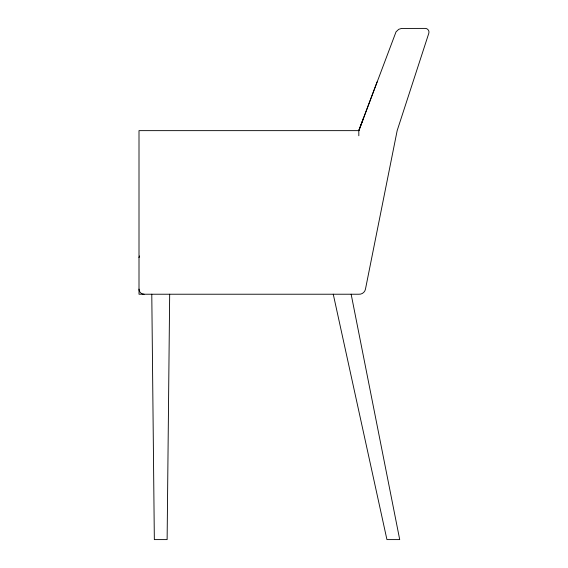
<?xml version="1.0" encoding="UTF-8"?>
<svg xmlns="http://www.w3.org/2000/svg" width="568" height="568" viewBox="0 0 568 568"><rect width="100%" height="100%" fill="white"/><g stroke="black" fill="none" stroke-linecap="round" stroke-linejoin="round"><path stroke-width="0.85" d="M169.676 294.224L167.12 539.6L154.34 539.6L151.784 294.224M358.82 135.752L358.82 130.64L363.392 118.456M358.82 130.64L396.031 31.851L398.708 29.323L401.533 28.435L425.276 28.4C427.704 28.322 429.635 30.977 428.812 33.264L397.16 130.64L365.451 289.211C364.897 292.236 361.887 294.515 358.82 294.224L139.004 294.224L139.004 130.64L358.82 130.64L377.095 81.913M333.26 294.224L386.936 539.6L399.716 539.6L351.152 294.224M139.004 257.56A8.215 8.215 0 0 1 139.614 255.969M144.116 294.224A5.112 5.112 0 0 1 139.004 289.112"/></g></svg>
